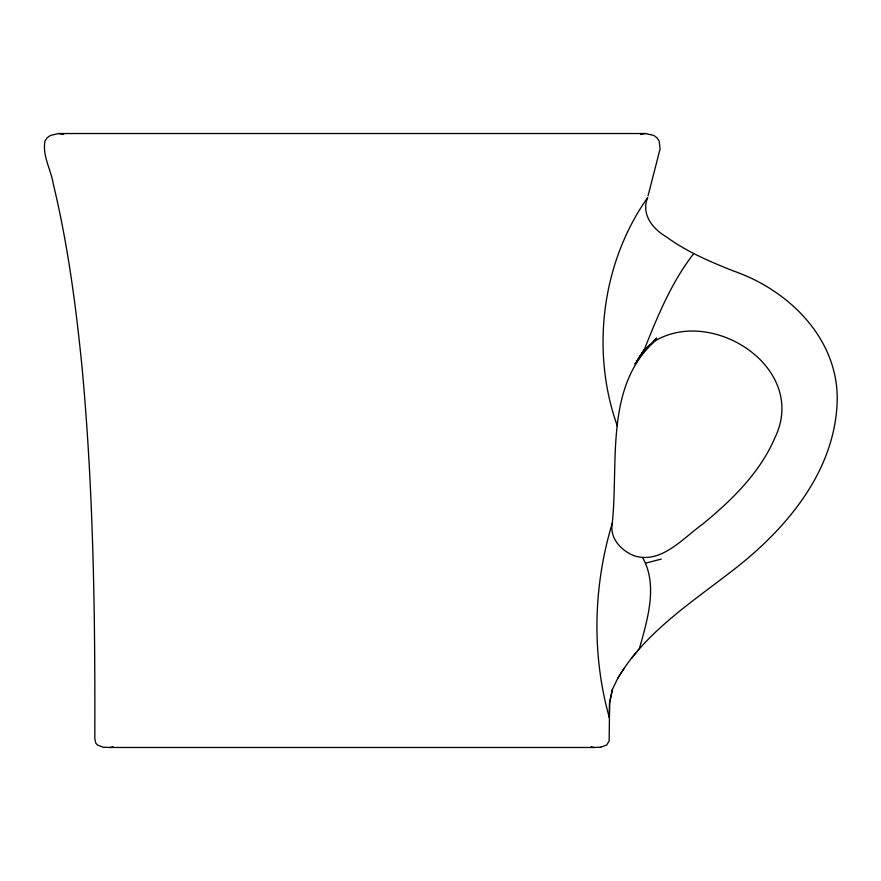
<?xml version="1.0" encoding="UTF-8"?>
<svg xmlns="http://www.w3.org/2000/svg" width="881" height="881" viewBox="0 0 881 881"><rect width="100%" height="100%" fill="white"/><g stroke="black" fill="none" stroke-linecap="round" stroke-linejoin="round"><path stroke-width="1.32" d="M612.207 523.556C618.803 463.076 604.201 385.559 655.574 340.595C713.94 306.654 808.593 368.963 774.851 437.879C759.785 473.13 731.56 500.397 702.421 524.316C682.896 538.28 661.653 563.785 634.959 556.043C621.59 551.121 609.619 538.599 612.185 523.622C612.031 524.063 611.899 524.503 611.755 524.955M647.612 197.707C640.994 213.775 652.292 228.498 665.706 236.438C686.431 251.614 710.119 261.767 733.884 271.139C791.138 291.038 841.443 342.213 836.95 406.46C832.369 476.544 782.284 533.06 728.675 573.564C688.435 604.509 644.165 633.758 617.702 678.348L612.383 689.493L609.586 702.851L609.178 740.91L606.756 744.963L600.655 747.242M612.372 689.438L609.575 702.807L609.322 717.597C591.702 654.968 593.221 587.187 611.755 524.955M648.042 195.835L660.1 148.867L659.164 141.015L657.039 137.843L653.878 135.476L645.531 133.527L58.62 133.527L50.305 135.476L47.122 137.843L44.986 141.015C42.178 155.717 50.911 169.416 53.234 183.744C67.705 243.729 75.81 305.035 81.955 366.364C93.474 490.045 95.225 614.343 94.807 738.487L95.754 743.112L97.395 744.963L103.121 747.242L110.984 747.473M641.016 642.954C648.504 615.819 657.237 584.026 642.822 557.915M640.817 643.604L639.177 649L631.424 658.283M643.251 352.235L643.35 351.993M643.295 352.114C656.863 317.887 671.025 282.735 693.732 253.607M638.593 358.49L635.168 364.194L643.659 351.189L649.837 344.526M617.702 678.348L624.31 668.073M639.276 357.345L643.659 351.189L656.675 338.084L653.702 340.837M647.601 197.718C601.712 262.582 590.633 351.288 617.317 425.941M661.257 559.083L645.476 563.212M113.021 746.769L110.621 747.473L593.53 747.473L591.14 746.769M640.487 134.43L645.531 133.527M593.166 747.473L600.677 747.242M58.62 133.527L63.663 134.43M639.298 357.245L635.19 364.084L644.374 349.339L639.298 357.245"/></g></svg>
